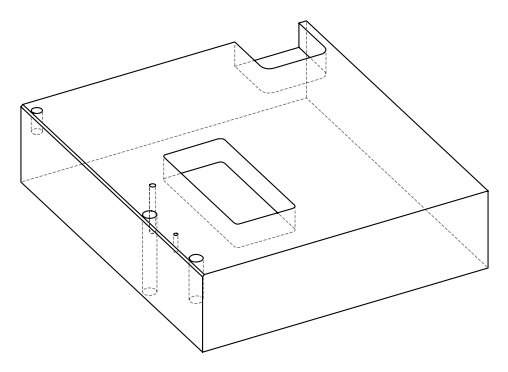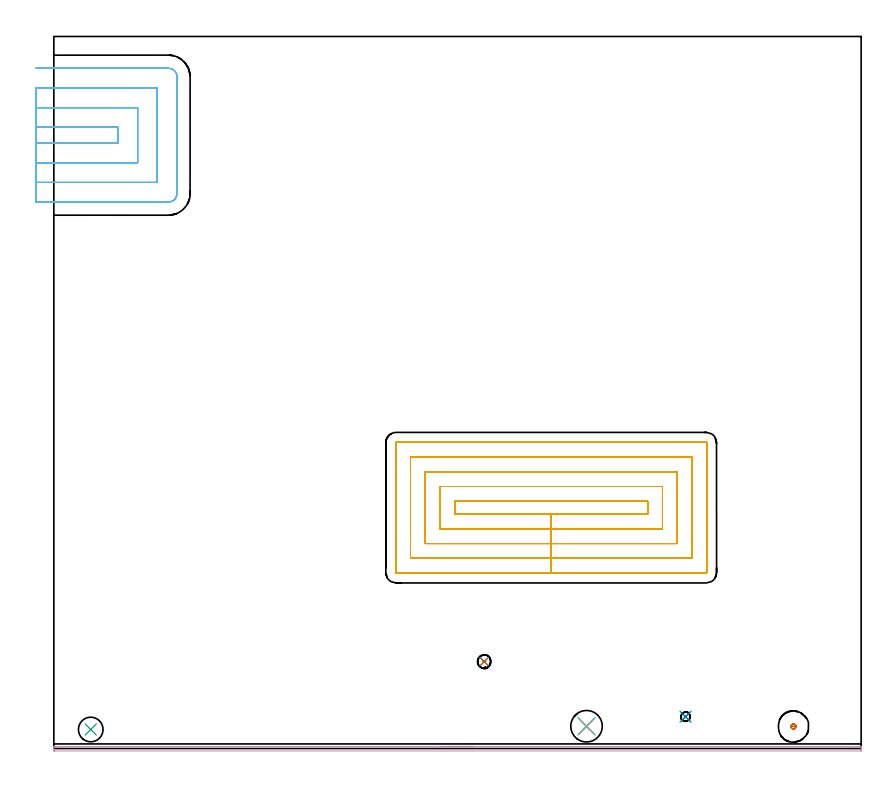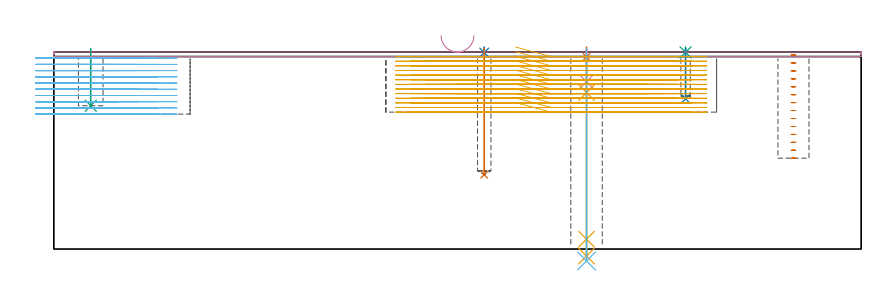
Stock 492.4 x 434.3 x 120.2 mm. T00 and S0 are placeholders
(PLAN: 13 operations, 9 tool changes, 80.7 min)
(1 SPOT_DRILL | STEP1HOLE | NXT0321_9005460120000 | 0.05 min | 184 mm3)
(2 SPOT_DRILL_1 | STEP1POCKET | NXT0321_9005460120000 | 0.03 min | 0 mm3)
(3 SPOT_DRILL_2 | STEP1POCKET_1 | NXT0321_9005460120000 | 0.03 min | 0 mm3)
(4 DRILL_BLIND_HOLE_INTO_CENTER | STEP1HOLE | NXT0301_092 | 0.08 min | 1727 mm3)
(5 GUN_DRILL_THROUGH_HOLE | STEP1HOLE | UGT0307_009 | 0.61 min | 11656 mm3)
(6 DRILL_TO_ENLARGE_THROUGH_HOLE | STEP1HOLE | UGT0301_259 | 0.52 min | 21168 mm3)
(7 DRILL_BLIND_HOLE_INTO_CENTER_1 | STEP1POCKET | UGT0301_477 | 0.31 min | 3832 mm3)
(8 DRILL_BLIND_HOLE_INTO_CENTER_2 | STEP1POCKET_1 | UGT0301_180 | 0.12 min | 686 mm3)
(9 INDEXABLE_INSERT_DRILL_BLIND_HOLE_FROM_SOLID | STEP1POCKET_3 | UGT0302_001 | 0.14 min | 5778 mm3)
(10 AREA_MILL | FG_CHAMFER_SURFACE | UGT0205_001 | 4.1 min | 1928 mm3)
(11 MILL_RECTANGULAR_POCKET | POCKET_RECTANGULAR_STRAIGHT | NXT0201_011 | Follow Part, ap 3, ae 75% | 53.53 min | 678425 mm3)
(12 MILL_SLOT | SLOT_PARTIAL_RECTANGULAR | NXT0201_012 | Follow Part, ap 4, ae 75% | 20.45 min | 304543 mm3)
(13 MILL_BLIND_HOLE_FROM_SOLID_MATERIAL | STEP1POCKET_2 | NXT0201_012 | Spiral | 0.78 min | 18201 mm3)
(TOOL NXT0321_9005460120000 | NC Spot Drill, 142deg, 12mm, Carbide, Uncoated | D12 PA142 FL30 Z2)
(TOOL NXT0301_092 | Carbide Drill 12.1mm [860.1-1210-061A1-MM 2214] | D12.1 PA140 FL77 Z2)
(TOOL UGT0307_009 | Gun Drill 12 mm | D12 PA130 FL24 Z1)
(TOOL UGT0301_259 | Twist Drill 19.2 mm | D19.2 PA118 FL140 Z2)
(TOOL UGT0301_477 | Carbide Drill 8.2 mm | D8.2 PA118 FL75 Z2)
(TOOL UGT0301_180 | Twist Drill 5.7 mm | D5.7 PA118 FL55 Z2)
(TOOL UGT0302_001 | Indexable Insert Drill 15mm | D15 PA180 FL50 Z2)
(TOOL UGT0205_001 | Chamfer Mill 20 x 3 x 45 deg. | D20 FL50 Z2)
(TOOL NXT0201_011 | ENDMILL 12mm [2P460-1200-NA 1630] | D12 FL38 Z6)
(TOOL NXT0201_012 | ENDMILL 16mm [2P460-1600-NA 1630] | D16 FL38 Z6)
(OP 1 SPOT_DRILL)
G17 G21 G94 G90
T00 M6
G54
G17 G0 G90 X324.9 Y13.6 S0 M3
G43 Z130.2 H0
G94 G81 G98 Z117.2 F250. R123.2
G80
M5
M2
(OP 2 SPOT_DRILL_1)
G17 G21 G94 G90
T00 M6
G54
G17 G0 G90 X262.5 Y53. S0 M3
G43 Z130.2 H0
G94 G81 G98 Z119.847 F250. R123.2
G80
M5
M2
(OP 3 SPOT_DRILL_2)
G17 G21 G94 G90
T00 M6
G54
G17 G0 G90 X385.3 Y19.4 S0 M3
G43 Z130.2 H0
G94 G81 G98 Z119.955 F250. R123.2
G80
M5
M2
(OP 4 DRILL_BLIND_HOLE_INTO_CENTER)
G17 G21 G94 G90
T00 M6
G54
G17 G0 G90 X324.9 Y13.6 S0 M3
G43 Z130.2 H1
G94 G81 G98 Z102.05 F250. R122.2
G80
M5
M2
(OP 5 GUN_DRILL_THROUGH_HOLE)
G17 G21 G94 G90
T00 M6
G54
G17 G0 G90 X324.9 Y13.6 M8
G43 Z130.2 H0
Z116.474
S716 M3
G94 G1 Z95.436 F125. M26
G4 X.084
Z6. F250.
G4 X.084
Z-4.298 F125.
G4 X.084
M5
M9
G0 Z116.474
Z130.2
M2
(OP 6 DRILL_TO_ENLARGE_THROUGH_HOLE)
G17 G21 G94 G90
T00 M6
G54
G17 G0 G90 X324.9 Y13.6 S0 M3
G43 Z130.2 H0
G94 G73 G98 Z-7.268 F250. Q18.21 R122.2
G80
M5
M2
(OP 7 DRILL_BLIND_HOLE_INTO_CENTER_1)
G17 G21 G94 G90
T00 M6
G54
G17 G0 G90 X262.5 Y53. S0 M3
G43 Z130.2 H0
G94 G81 G98 Z45.3 F250. R122.2
G80
M5
M2
(OP 8 DRILL_BLIND_HOLE_INTO_CENTER_2)
G17 G21 G94 G90
T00 M6
G54
G17 G0 G90 X385.3 Y19.4 S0 M3
G43 Z130.2 H0
G94 G81 G98 Z91.6 F250. R122.2
G80
M5
M2
(OP 9 INDEXABLE_INSERT_DRILL_BLIND_HOLE_FROM_SOLID)
G17 G21 G94 G90
T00 M6
G54
G17 G0 G90 X22.5 Y11.6 S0 M3
G43 Z130.2 H0
G94 G81 G98 Z87.4 F250. R122.2
G80
M5
M2
(OP 10 AREA_MILL)
G17 G21 G94 G90
T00 M6
G54
G17 G0 G90 X236.2 Y1.3 S1061 M3
G43 Z130.2 H0
G94 G1 X236.238 Z129.328 F250.
X236.352 Z128.463
X236.541 Z127.612
X236.803 Z126.78
X237.137 Z125.974
X237.54 Z125.2
X238.008 Z124.464
X238.54 Z123.772
X239.129 Z123.129
X239.772 Z122.539
X240.464 Z122.008
X241.2 Z121.54
X241.974 Z121.137
X242.78 Z120.803
X243.612 Z120.541
X244.464 Z120.352
X245.328 Z120.238
X246.2 Z120.2
X492.233
X492.39 Y1.297 Z120.188
X492.393 Y1.274 Z120.165
X492.4 Y0.915 Z119.814
Y0.563 Z119.463
Y-0.1 Z118.795
Y-1.317 Z117.58
X492.398 Y-1.491 Z117.405
X491.974 Y-1.5 Z117.4
X0.614
X0.426 Y-1.498 Z117.402
X0.002 Y-1.491 Z117.405
X0. Y-1.317 Z117.58
Y-0.1 Z118.795
Y0.563 Z119.463
Y0.915 Z119.815
X0.007 Y1.274 Z120.165
X0.01 Y1.297 Z120.188
X0.167 Y1.3 Z120.2
X246.2
X247.072 Z120.238
X247.936 Z120.352
X248.788 Z120.541
X249.62 Z120.803
X250.426 Z121.137
X251.2 Z121.54
X251.936 Z122.008
X252.628 Z122.539
X253.271 Z123.129
X253.86 Z123.772
X254.392 Z124.464
X254.86 Z125.2
X255.263 Z125.974
X255.597 Z126.78
X255.859 Z127.612
X256.048 Z128.463
X256.162 Z129.328
X256.2 Z130.2
M5
M2
(OP 11 MILL_RECTANGULAR_POCKET)
G17 G21 G94 G90
T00 M6
G54
G17 G0 G90 X281.618 Y143. S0 M3
G43 Z130.2 H1
Z123.2
G94 G1 X303.35 Z117.377 F250.
X362.2 F500.
Y150.8
X244.5
Y143.
X303.35
Y134.
X371.2
Y159.8
X235.5
Y134.
X303.35
Y125.
X380.2
Y168.8
X226.5
Y125.
X303.35
Y116.
X389.2
Y177.8
X217.5
Y116.
X303.35
Y107.
X397.9
G3 X398.2 Y107.3 R0.3
G1 Y186.5
G3 X397.9 Y186.8 R0.3
G1 X208.8
G3 X208.5 Y186.5 R0.3
G1 Y107.3
G3 X208.8 Y107. R0.3
G1 X303.35
X304.35
G0 X281.618 Y143. Z120.377
G1 X303.35 Z114.554 F250.
X362.2 F500.
Y150.8
X244.5
Y143.
X303.35
Y134.
X371.2
Y159.8
X235.5
Y134.
X303.35
Y125.
X380.2
Y168.8
X226.5
Y125.
X303.35
Y116.
X389.2
Y177.8
X217.5
Y116.
X303.35
Y107.
X397.9
G3 X398.2 Y107.3 R0.3
G1 Y186.5
G3 X397.9 Y186.8 R0.3
G1 X208.8
G3 X208.5 Y186.5 R0.3
G1 Y107.3
G3 X208.8 Y107. R0.3
G1 X303.35
X304.35
G0 X281.618 Y143. Z117.554
G1 X303.35 Z111.731 F250.
X362.2 F500.
Y150.8
X244.5
Y143.
X303.35
Y134.
X371.2
Y159.8
X235.5
Y134.
X303.35
Y125.
X380.2
Y168.8
X226.5
Y125.
X303.35
Y116.
X389.2
Y177.8
X217.5
Y116.
X303.35
Y107.
X397.9
G3 X398.2 Y107.3 R0.3
G1 Y186.5
G3 X397.9 Y186.8 R0.3
G1 X208.8
G3 X208.5 Y186.5 R0.3
G1 Y107.3
G3 X208.8 Y107. R0.3
G1 X303.35
X304.35
G0 X281.618 Y143. Z114.731
G1 X303.35 Z108.908 F250.
X362.2 F500.
Y150.8
X244.5
Y143.
X303.35
Y134.
X371.2
Y159.8
X235.5
Y134.
X303.35
Y125.
X380.2
Y168.8
X226.5
Y125.
X303.35
Y116.
X389.2
Y177.8
X217.5
Y116.
X303.35
Y107.
X397.9
G3 X398.2 Y107.3 R0.3
G1 Y186.5
G3 X397.9 Y186.8 R0.3
G1 X208.8
G3 X208.5 Y186.5 R0.3
G1 Y107.3
G3 X208.8 Y107. R0.3
G1 X303.35
X304.35
G0 X281.618 Y143. Z111.908
G1 X303.35 Z106.085 F250.
X362.2 F500.
Y150.8
X244.5
Y143.
X303.35
Y134.
X371.2
Y159.8
X235.5
Y134.
X303.35
Y125.
X380.2
Y168.8
X226.5
Y125.
X303.35
Y116.
X389.2
Y177.8
X217.5
Y116.
X303.35
Y107.
X397.9
G3 X398.2 Y107.3 R0.3
G1 Y186.5
G3 X397.9 Y186.8 R0.3
G1 X208.8
G3 X208.5 Y186.5 R0.3
G1 Y107.3
G3 X208.8 Y107. R0.3
G1 X303.35
X304.35
G0 X281.618 Y143. Z109.085
G1 X303.35 Z103.261 F250.
X362.2 F500.
Y150.8
X244.5
Y143.
X303.35
Y134.
X371.2
Y159.8
X235.5
Y134.
X303.35
Y125.
X380.2
Y168.8
X226.5
Y125.
X303.35
Y116.
X389.2
Y177.8
X217.5
Y116.
X303.35
Y107.
X397.9
G3 X398.2 Y107.3 R0.3
G1 Y186.5
G3 X397.9 Y186.8 R0.3
G1 X208.8
G3 X208.5 Y186.5 R0.3
G1 Y107.3
G3 X208.8 Y107. R0.3
G1 X303.35
X304.35
G0 X281.618 Y143. Z106.261
G1 X303.35 Z100.438 F250.
X362.2 F500.
Y150.8
X244.5
Y143.
X303.35
Y134.
X371.2
Y159.8
X235.5
Y134.
X303.35
Y125.
X380.2
Y168.8
X226.5
Y125.
X303.35
Y116.
X389.2
Y177.8
X217.5
Y116.
X303.35
Y107.
X397.9
G3 X398.2 Y107.3 R0.3
G1 Y186.5
G3 X397.9 Y186.8 R0.3
G1 X208.8
G3 X208.5 Y186.5 R0.3
G1 Y107.3
G3 X208.8 Y107. R0.3
G1 X303.35
X304.35
G0 X281.618 Y143. Z103.438
G1 X303.35 Z97.615 F250.
X362.2 F500.
Y150.8
X244.5
Y143.
X303.35
Y134.
X371.2
Y159.8
X235.5
Y134.
X303.35
Y125.
X380.2
Y168.8
X226.5
Y125.
X303.35
Y116.
X389.2
Y177.8
X217.5
Y116.
X303.35
Y107.
X397.9
G3 X398.2 Y107.3 R0.3
G1 Y186.5
G3 X397.9 Y186.8 R0.3
G1 X208.8
G3 X208.5 Y186.5 R0.3
G1 Y107.3
G3 X208.8 Y107. R0.3
G1 X303.35
X304.35
G0 X281.618 Y143. Z100.615
G1 X303.35 Z94.792 F250.
X362.2 F500.
Y150.8
X244.5
Y143.
X303.35
Y134.
X371.2
Y159.8
X235.5
Y134.
X303.35
Y125.
X380.2
Y168.8
X226.5
Y125.
X303.35
Y116.
X389.2
Y177.8
X217.5
Y116.
X303.35
Y107.
X397.9
G3 X398.2 Y107.3 R0.3
G1 Y186.5
G3 X397.9 Y186.8 R0.3
G1 X208.8
G3 X208.5 Y186.5 R0.3
G1 Y107.3
G3 X208.8 Y107. R0.3
G1 X303.35
X304.35
G0 X281.618 Y143. Z97.792
G1 X303.35 Z91.969 F250.
X362.2 F500.
Y150.8
X244.5
Y143.
X303.35
Y134.
X371.2
Y159.8
X235.5
Y134.
X303.35
Y125.
X380.2
Y168.8
X226.5
Y125.
X303.35
Y116.
X389.2
Y177.8
X217.5
Y116.
X303.35
Y107.
X397.9
G3 X398.2 Y107.3 R0.3
G1 Y186.5
G3 X397.9 Y186.8 R0.3
G1 X208.8
G3 X208.5 Y186.5 R0.3
G1 Y107.3
G3 X208.8 Y107. R0.3
G1 X303.35
X304.35
G0 X281.618 Y143. Z94.969
G1 X303.35 Z89.146 F250.
X362.2 F500.
Y150.8
X244.5
Y143.
X303.35
Y134.
X371.2
Y159.8
X235.5
Y134.
X303.35
Y125.
X380.2
Y168.8
X226.5
Y125.
X303.35
Y116.
X389.2
Y177.8
X217.5
Y116.
X303.35
Y107.
X397.9
G3 X398.2 Y107.3 R0.3
G1 Y186.5
G3 X397.9 Y186.8 R0.3
G1 X208.8
G3 X208.5 Y186.5 R0.3
G1 Y107.3
G3 X208.8 Y107. R0.3
G1 X303.35
X304.35
G0 X281.618 Y143. Z92.146
G1 X303.35 Z86.323 F250.
X362.2 F500.
Y150.8
X244.5
Y143.
X303.35
Y134.
X371.2
Y159.8
X235.5
Y134.
X303.35
Y125.
X380.2
Y168.8
X226.5
Y125.
X303.35
Y116.
X389.2
Y177.8
X217.5
Y116.
X303.35
Y107.
X397.9
G3 X398.2 Y107.3 R0.3
G1 Y186.5
G3 X397.9 Y186.8 R0.3
G1 X208.8
G3 X208.5 Y186.5 R0.3
G1 Y107.3
G3 X208.8 Y107. R0.3
G1 X303.35
X304.35
G0 X281.618 Y143. Z89.323
G1 X303.35 Z83.5 F250.
X362.2 F500.
Y150.8
X244.5
Y143.
X303.35
Y134.
X371.2
Y159.8
X235.5
Y134.
X303.35
Y125.
X380.2
Y168.8
X226.5
Y125.
X303.35
Y116.
X389.2
Y177.8
X217.5
Y116.
X303.35
Y107.
X397.9
G3 X398.2 Y107.3 R0.3
G1 Y186.5
G3 X397.9 Y186.8 R0.3
G1 X208.8
G3 X208.5 Y186.5 R0.3
G1 Y107.3
G3 X208.8 Y107. R0.3
G1 X303.35
X304.35
G0 Z130.2
M5
M2
(OP 12 MILL_SLOT)
G17 G21 G94 G90
T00 M6
G54
G17 G0 G90 X-11. Y369.3 S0 M3
G43 Z130.2 H1
Z116.41
G94 G1 X-8. F250.
X39.1 F500.
Y378.9
X-8.
X-11. F250.
Y357.3
X-8.
X51.1 F500.
Y390.9
X-8.
X-11. F250.
Y345.3
X-8.
X63.1 F500.
Y402.9
X-8.
X-11. F250.
Y333.3
X-8.
X69.9 F500.
G3 X75.1 Y338.5 R5.2
G1 Y409.7
G3 X69.9 Y414.9 R5.2
G1 X-8.
X-11. F250.
G0 Y369.3 Z112.62
G1 X-8.
X39.1 F500.
Y378.9
X-8.
X-11. F250.
Y357.3
X-8.
X51.1 F500.
Y390.9
X-8.
X-11. F250.
Y345.3
X-8.
X63.1 F500.
Y402.9
X-8.
X-11. F250.
Y333.3
X-8.
X69.9 F500.
G3 X75.1 Y338.5 R5.2
G1 Y409.7
G3 X69.9 Y414.9 R5.2
G1 X-8.
X-11. F250.
G0 Y369.3 Z108.83
G1 X-8.
X39.1 F500.
Y378.9
X-8.
X-11. F250.
Y357.3
X-8.
X51.1 F500.
Y390.9
X-8.
X-11. F250.
Y345.3
X-8.
X63.1 F500.
Y402.9
X-8.
X-11. F250.
Y333.3
X-8.
X69.9 F500.
G3 X75.1 Y338.5 R5.2
G1 Y409.7
G3 X69.9 Y414.9 R5.2
G1 X-8.
X-11. F250.
G0 Y369.3 Z105.04
G1 X-8.
X39.1 F500.
Y378.9
X-8.
X-11. F250.
Y357.3
X-8.
X51.1 F500.
Y390.9
X-8.
X-11. F250.
Y345.3
X-8.
X63.1 F500.
Y402.9
X-8.
X-11. F250.
Y333.3
X-8.
X69.9 F500.
G3 X75.1 Y338.5 R5.2
G1 Y409.7
G3 X69.9 Y414.9 R5.2
G1 X-8.
X-11. F250.
G0 Y369.3 Z101.25
G1 X-8.
X39.1 F500.
Y378.9
X-8.
X-11. F250.
Y357.3
X-8.
X51.1 F500.
Y390.9
X-8.
X-11. F250.
Y345.3
X-8.
X63.1 F500.
Y402.9
X-8.
X-11. F250.
Y333.3
X-8.
X69.9 F500.
G3 X75.1 Y338.5 R5.2
G1 Y409.7
G3 X69.9 Y414.9 R5.2
G1 X-8.
X-11. F250.
G0 Y369.3 Z97.46
G1 X-8.
X39.1 F500.
Y378.9
X-8.
X-11. F250.
Y357.3
X-8.
X51.1 F500.
Y390.9
X-8.
X-11. F250.
Y345.3
X-8.
X63.1 F500.
Y402.9
X-8.
X-11. F250.
Y333.3
X-8.
X69.9 F500.
G3 X75.1 Y338.5 R5.2
G1 Y409.7
G3 X69.9 Y414.9 R5.2
G1 X-8.
X-11. F250.
G0 Y369.3 Z93.67
G1 X-8.
X39.1 F500.
Y378.9
X-8.
X-11. F250.
Y357.3
X-8.
X51.1 F500.
Y390.9
X-8.
X-11. F250.
Y345.3
X-8.
X63.1 F500.
Y402.9
X-8.
X-11. F250.
Y333.3
X-8.
X69.9 F500.
G3 X75.1 Y338.5 R5.2
G1 Y409.7
G3 X69.9 Y414.9 R5.2
G1 X-8.
X-11. F250.
G0 Y369.3 Z89.88
G1 X-8.
X39.1 F500.
Y378.9
X-8.
X-11. F250.
Y357.3
X-8.
X51.1 F500.
Y390.9
X-8.
X-11. F250.
Y345.3
X-8.
X63.1 F500.
Y402.9
X-8.
X-11. F250.
Y333.3
X-8.
X69.9 F500.
G3 X75.1 Y338.5 R5.2
G1 Y409.7
G3 X69.9 Y414.9 R5.2
G1 X-8.
X-11. F250.
G0 Y369.3 Z86.09
G1 X-8.
X39.1 F500.
Y378.9
X-8.
X-11. F250.
Y357.3
X-8.
X51.1 F500.
Y390.9
X-8.
X-11. F250.
Y345.3
X-8.
X63.1 F500.
Y402.9
X-8.
X-11. F250.
Y333.3
X-8.
X69.9 F500.
G3 X75.1 Y338.5 R5.2
G1 Y409.7
G3 X69.9 Y414.9 R5.2
G1 X-8.
X-11. F250.
G0 Y369.3 Z82.3
G1 X-8.
X39.1 F500.
Y378.9
X-8.
X-11. F250.
Y357.3
X-8.
X51.1 F500.
Y390.9
X-8.
X-11. F250.
Y345.3
X-8.
X63.1 F500.
Y402.9
X-8.
X-11. F250.
Y333.3
X-8.
X69.9 F500.
G3 X75.1 Y338.5 R5.2
G1 Y409.7
G3 X69.9 Y414.9 R5.2
G1 X-8.
X-11. F250.
G0 Z130.2
M5
M2
(OP 13 MILL_BLIND_HOLE_FROM_SOLID_MATERIAL)
G17 G21 G94 G90
T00 M6
G54
G17 G0 G90 X451.1 Y13.4 S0 M3
G43 Z130.2 H1
Z118.357
G94 G3 X451.825 Y14.125 R0.725 F250.
X451.1 Y14.85 R0.725
X449.65 Y13.4 R1.45
X451.1 Y14.85 R-1.45
X450.375 Y14.125 R0.725
X451.1 Y13.4 R0.725
G0 Z113.514
G3 X451.825 Y14.125 R0.725
X451.1 Y14.85 R0.725
X449.65 Y13.4 R1.45
X451.1 Y14.85 R-1.45
X450.375 Y14.125 R0.725
X451.1 Y13.4 R0.725
G0 Z108.671
G3 X451.825 Y14.125 R0.725
X451.1 Y14.85 R0.725
X449.65 Y13.4 R1.45
X451.1 Y14.85 R-1.45
X450.375 Y14.125 R0.725
X451.1 Y13.4 R0.725
G0 Z103.829
G3 X451.825 Y14.125 R0.725
X451.1 Y14.85 R0.725
X449.65 Y13.4 R1.45
X451.1 Y14.85 R-1.45
X450.375 Y14.125 R0.725
X451.1 Y13.4 R0.725
G0 Z98.986
G3 X451.825 Y14.125 R0.725
X451.1 Y14.85 R0.725
X449.65 Y13.4 R1.45
X451.1 Y14.85 R-1.45
X450.375 Y14.125 R0.725
X451.1 Y13.4 R0.725
G0 Z94.143
G3 X451.825 Y14.125 R0.725
X451.1 Y14.85 R0.725
X449.65 Y13.4 R1.45
X451.1 Y14.85 R-1.45
X450.375 Y14.125 R0.725
X451.1 Y13.4 R0.725
G0 Z89.3
G3 X451.825 Y14.125 R0.725
X451.1 Y14.85 R0.725
X449.65 Y13.4 R1.45
X451.1 Y14.85 R-1.45
X450.375 Y14.125 R0.725
X451.1 Y13.4 R0.725
G0 Z84.457
G3 X451.825 Y14.125 R0.725
X451.1 Y14.85 R0.725
X449.65 Y13.4 R1.45
X451.1 Y14.85 R-1.45
X450.375 Y14.125 R0.725
X451.1 Y13.4 R0.725
G0 Z79.614
G3 X451.825 Y14.125 R0.725
X451.1 Y14.85 R0.725
X449.65 Y13.4 R1.45
X451.1 Y14.85 R-1.45
X450.375 Y14.125 R0.725
X451.1 Y13.4 R0.725
G0 Z74.771
G3 X451.825 Y14.125 R0.725
X451.1 Y14.85 R0.725
X449.65 Y13.4 R1.45
X451.1 Y14.85 R-1.45
X450.375 Y14.125 R0.725
X451.1 Y13.4 R0.725
G0 Z69.929
G3 X451.825 Y14.125 R0.725
X451.1 Y14.85 R0.725
X449.65 Y13.4 R1.45
X451.1 Y14.85 R-1.45
X450.375 Y14.125 R0.725
X451.1 Y13.4 R0.725
G0 Z65.086
G3 X451.825 Y14.125 R0.725
X451.1 Y14.85 R0.725
X449.65 Y13.4 R1.45
X451.1 Y14.85 R-1.45
X450.375 Y14.125 R0.725
X451.1 Y13.4 R0.725
G0 Z60.243
G3 X451.825 Y14.125 R0.725
X451.1 Y14.85 R0.725
X449.65 Y13.4 R1.45
X451.1 Y14.85 R-1.45
X450.375 Y14.125 R0.725
X451.1 Y13.4 R0.725
G0 Z55.4
G3 X451.825 Y14.125 R0.725
X451.1 Y14.85 R0.725
X449.65 Y13.4 R1.45
X451.1 Y14.85 R-1.45
X450.375 Y14.125 R0.725
X451.1 Y13.4 R0.725
G0 Z130.2
M5
M2
